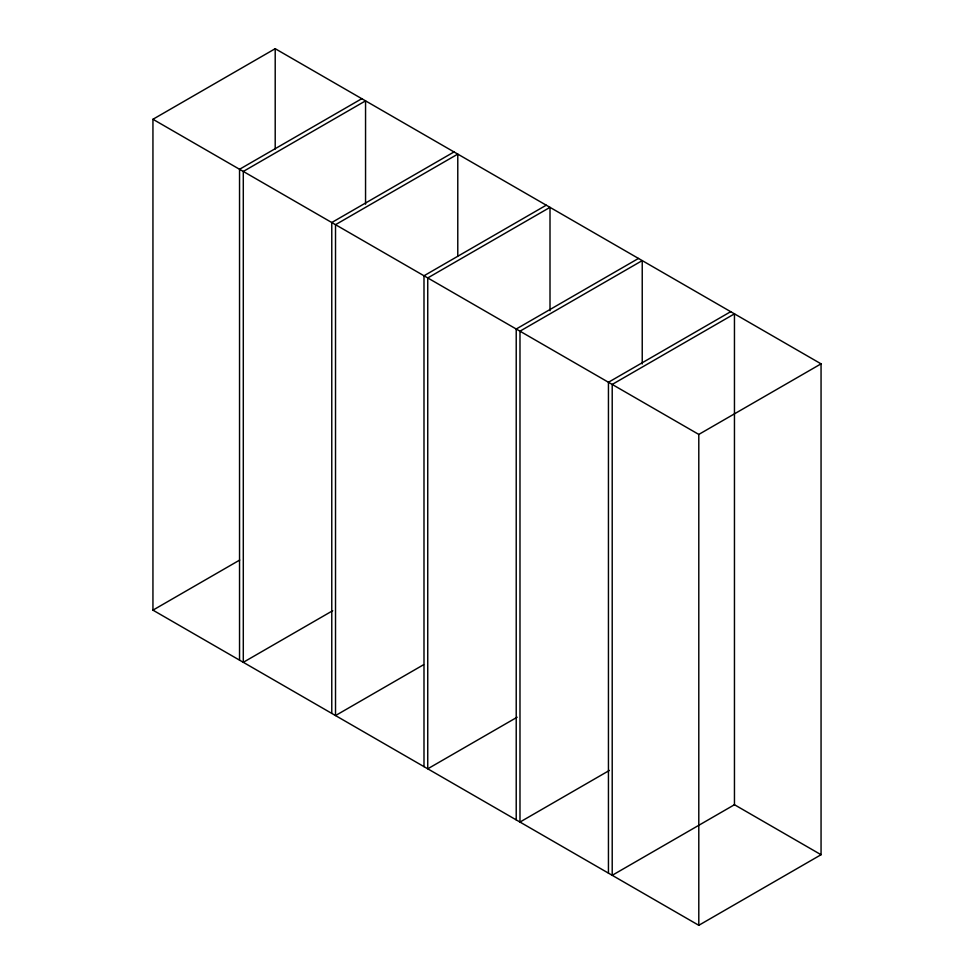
<?xml version="1.0" encoding="UTF-8"?>
<svg xmlns="http://www.w3.org/2000/svg" width="974" height="974" viewBox="0 0 974 974"><rect width="100%" height="100%" fill="white"/><g stroke="black" fill="none" stroke-linecap="round" stroke-linejoin="round"><path stroke-width="1.46" d="M152.942 119.278L275.204 48.7L821.058 363.85L821.058 854.722L698.796 925.3L152.942 610.15L152.942 119.278L698.796 434.428L821.058 363.85M361.792 98.691L239.543 169.281L239.543 660.153M454.018 151.944L331.769 222.522L331.769 713.394M546.256 205.185L423.994 275.776L423.994 766.648M638.481 258.439L516.22 329.017L516.22 819.889M152.942 610.15L239.701 560.062M730.707 311.68L608.446 382.271L608.446 873.142M332.682 610.71L243.293 662.32L243.293 171.448L365.554 100.858L365.554 204.199M423.593 664.718L335.519 715.561L335.519 224.69L457.78 154.111L457.78 255.931M517.145 717.205L427.744 768.815L427.744 277.943L550.006 207.352L550.006 310.694M609.371 770.446L519.982 822.056L519.982 331.184L642.231 260.606L642.231 363.947M734.25 804.597L821.058 854.722M698.796 434.428L698.796 925.3M275.204 48.7L275.204 148.998M734.457 313.847L612.208 384.438L612.208 875.309L734.457 804.719L734.457 313.847"/></g></svg>
